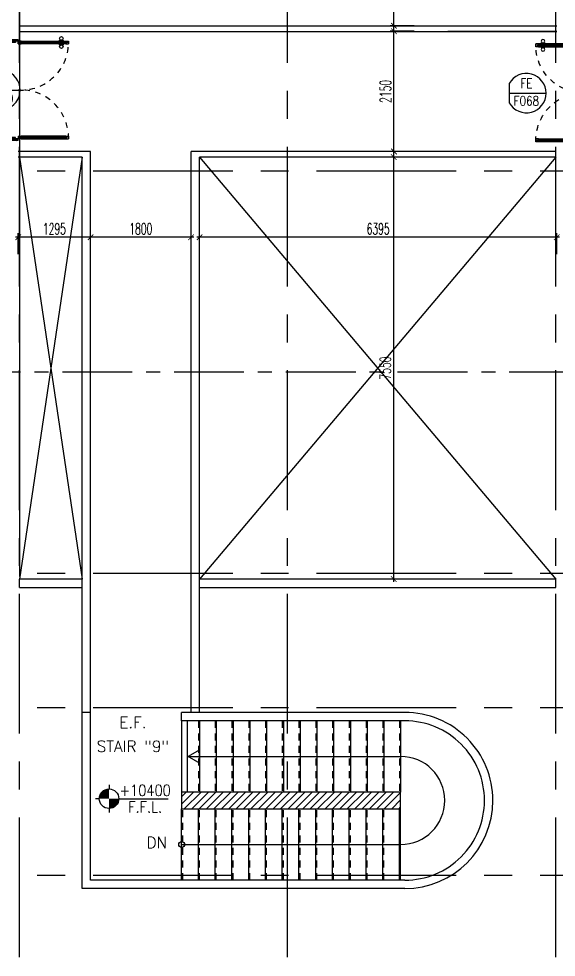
# Model space of a CAD drawing. Extents: x 88852.7 to 88945.7, y 39921.6 to 40001.1.
# Drawn here: x 88893.18 to 88902.8, y 39921.62 to 39938.4 of the extents above; entities that cross this region are included whole.
import ezdxf
from ezdxf.enums import TextEntityAlignment as Align

# ---------------------------------------------------------------- set-up
doc = ezdxf.new("R2010")
doc.units = 0
doc.header["$MEASUREMENT"] = 0
doc.header["$PDMODE"] = 34
for name, pattern in [('CENTER', [2, 1.25, -0.25, 0.25, -0.25]), ('CENTERX2', [4, 2.5, -0.5, 0.5, -0.5]), ('HIDDEN', [0.375, 0.25, -0.125]), ('HIDDEN2', [0.1875, 0.125, -0.0625])]:
    doc.linetypes.add(name, pattern=pattern)
doc.layers.get('0').update_dxf_attribs({"linetype": 'CONTINUOUS'})
doc.layers.get('DEFPOINTS').update_dxf_attribs({"linetype": 'CONTINUOUS'})
for name, color, linetype in [('AXES', 11, 'CENTERX2'), ('AXES1', 11, 'CENTER'), ('DIM', 4, 'CONTINUOUS'), ('DOOR', 7, 'CONTINUOUS'), ('DOOR-CR', 4, 'CONTINUOUS'), ('DOOR-NO', 3, 'CONTINUOUS'), ('EJ', 9, 'CONTINUOUS'), ('Hatch', 11, 'CONTINUOUS'), ('LEV-PL', 7, 'CONTINUOUS'), ('RM-NAME', 2, 'CONTINUOUS'), ('ROOF', 7, 'CONTINUOUS'), ('SHAFT', 4, 'CONTINUOUS'), ('STR', 7, 'CONTINUOUS'), ('WALL', 2, 'CONTINUOUS')]:
    doc.layers.add(name, color=color, linetype=linetype)
doc.styles.add('ROMANS', font='ROMANS.shx', dxfattribs={"width": 0.6})
doc.styles.add('S', font='ROMANS.SHX')
doc.dimstyles.new('STANDARD in', dxfattribs={"dimtxt": 0.2, "dimasz": 0.1, "dimexe": 0.07, "dimexo": 0.07, "dimgap": 0.05, "dimtad": 1, "dimdec": 0, "dimlfac": 1000, "dimzin": 0, "dimdsep": 46, "dimtxsty": 'ROMANS', "dimblk": 'ARCHTICK', "dimcen": 0.05, "dimdle": 0.05, "dimclrd": 4, "dimclre": 4, "dimclrt": 2, "dimadec": 0, "dimazin": 0, "dimtfac": 1, "dimtdec": 0, "dimtmove": 2, "dimatfit": 3, "dimfxl": 0, "dimtolj": 1, "dimtzin": 0, "dimarcsym": 0})

# ---------------------------------------------------------------- blocks, each defined once
blk = doc.blocks.new('LEV1')
at = {"layer": 'LEV-PL'}
for p, q in [((0, 245), (0, 175)), ((-175, 0), (-245, 0)), ((175, 0), (1061, 0)), ((0, -175), (0, -245))]:
    blk.add_line(p, q, dxfattribs=at)
at = {"layer": 'LEV-PL', "const_width": 175}
for points in [[(-88, 0, -0.414214), (0, 88, -1)], [(88, 0, -0.414214), (0, -88, -1)]]:
    blk.add_lwpolyline(points, format="xyb", dxfattribs=at)
at = {"layer": 'LEV-PL'}
blk.add_circle((0, 0), 175, dxfattribs=at)
at = {"layer": 'LEV-PL', "color": 4, "style": 'S', "width": 0.85}
for tag, p in [('+0000', (646, 50)), ('F.F.L.', (646, -250))]:
    blk.add_attdef(tag, text='', height=200, dxfattribs=at).set_placement(p, align=Align.CENTER)
blk = doc.blocks.new('DD1')
at = {"layer": 'DOOR-CR'}
blk.add_line((-308, 0), (353, 0), dxfattribs=at)
blk.add_lwpolyline([(-308, -173, 3.820224), (-308, 173)], format="xyb", close=True, dxfattribs=at)
at = {"layer": 'DOOR-NO', "style": 'ROMANS', "width": 0.8}
for tag, p in [('G', (0, 142)), ('000', (0, -141))]:
    blk.add_attdef(tag, text='', height=204, dxfattribs=at).set_placement(p, align=Align.MIDDLE)
blk = doc.blocks.new('A$C272A55A0')
at = {"layer": 'DOOR', "color": 0, "linetype": 'ByBlock'}
for p, q in [((0, 900), (0, 1050)), ((50, 1050), (0, 1050)), ((50, 950), (50, 1050)), ((1750, 950), (1750, 1050)), ((1750, 1050), (1800, 1050)), ((1800, 1050), (1800, 900)), ((0, 900), (25, 900)), ((25, 950), (50, 950)), ((25, 900), (25, 950)), ((75, 900), (25, 900)), ((25, 850), (25, 900)), ((42, 850), (25, 850)), ((58, 870), (42, 870)), ((42, 870), (42, 850)), ((58, 850), (58, 870)), ((75, 850), (58, 850)), ((75, 900), (75, 850)), ((1725, 900), (1775, 900)), ((1725, 900), (1725, 850)), ((1725, 850), (1742, 850)), ((1742, 870), (1758, 870)), ((1742, 850), (1742, 870)), ((1775, 950), (1750, 950)), ((1758, 870), (1758, 850)), ((1758, 850), (1775, 850)), ((1775, 900), (1775, 950)), ((1800, 900), (1775, 900)), ((1775, 850), (1775, 900)), ((1725, 173), (1718, 173)), ((1718, 173), (1718, 83)), ((1775, 173), (1782, 173)), ((1782, 173), (1782, 83)), ((25, 50), (42, 50)), ((25, 50), (25, 0)), ((25, 0), (75, 0)), ((75, 0), (25, 0)), ((42, 50), (42, 30)), ((42, 30), (58, 30)), ((58, 50), (75, 50)), ((58, 50), (58, 30)), ((75, 50), (75, 0)), ((1718, 160), (1709, 160)), ((1709, 95), (1709, 160)), ((1718, 95), (1709, 95)), ((1718, 95), (1718, 160)), ((1725, 83), (1718, 83)), ((1742, 50), (1725, 50)), ((1725, 50), (1725, 0)), ((1775, 0), (1725, 0)), ((1725, 0), (1775, 0)), ((1742, 50), (1742, 30)), ((1758, 30), (1742, 30)), ((1775, 50), (1758, 50)), ((1758, 50), (1758, 30)), ((1775, 83), (1782, 83)), ((1775, 50), (1775, 0)), ((1782, 160), (1791, 160)), ((1782, 95), (1782, 160)), ((1782, 95), (1791, 95)), ((1791, 95), (1791, 160))]:
    blk.add_line(p, q, dxfattribs=at)
at = {"layer": 'DOOR', "color": 9, "linetype": 'ByBlock'}
for p, q in [((50, 1050), (0, 1010)), ((50, 1050), (0, 937)), ((50, 1050), (37, 950)), ((1750, 1050), (1800, 1010)), ((1750, 1050), (1800, 937)), ((1750, 1050), (1763, 950))]:
    blk.add_line(p, q, dxfattribs=at)
at = {"layer": 'DOOR', "linetype": 'ByBlock'}
for p, q in [((25, 850), (25, 50)), ((42, 850), (42, 50)), ((58, 850), (58, 50)), ((75, 50), (75, 850)), ((1725, 50), (1725, 850)), ((1742, 850), (1742, 50)), ((1758, 850), (1758, 50)), ((1775, 850), (1775, 50))]:
    blk.add_line(p, q, dxfattribs=at)
at = {"layer": 'DOOR', "color": 0, "linetype": 'ByBlock'}
for centre in [(1676, 128), (1824, 128)]:
    blk.add_circle(centre, 32.4, dxfattribs=at)
at = {"layer": 'DOOR', "color": 9, "linetype": 'ByBlock'}
for centre, radius, start, end in [((50, 1050), 54.4, 203.2074, 270), ((50, 1050), 34.4, 180, 270), ((50, 1050), 14.4, 180, 270), ((1750, 1050), 14.4, 270, 0), ((1750, 1050), 34.4, 270, 0), ((1750, 1050), 54.4, 270, 336.7926), ((50, 1050), 74.4, 227.7764, 270), ((50, 1050), 94.4, 238.0182, 270), ((50, 1050), 114, 244.0838, 257.3774), ((50, 1050), 134, 248.1598, 259.28), ((50, 1050), 154, 251.1053, 256.2858), ((1750, 1050), 74.4, 270, 312.2236), ((1750, 1050), 94.4, 270, 301.9818), ((1750, 1050), 114, 282.6226, 295.9162), ((1750, 1050), 134, 280.72, 291.8402), ((1750, 1050), 154, 283.7142, 288.8947)]:
    blk.add_arc(centre, radius, start, end, dxfattribs=at)
at = {"layer": 'DOOR', "linetype": 'HIDDEN', "ltscale": 0.5}
for centre, start, end in [((50, 851), 268.3174, 3.2965), ((1750, 851), 176.7035, 271.6826)]:
    blk.add_arc(centre, 851, start, end, dxfattribs=at)
at = {"layer": 'WALL', "linetype": 'ByBlock'}
blk.add_line((1800, 900), (1800, 1050), dxfattribs=at)
blk = doc.blocks.new('_ARCHTICK')
at = {"color": 0, "linetype": 'ByBlock', "const_width": 0.15}
blk.add_lwpolyline([(-0.5, -0.5), (0.5, 0.5)], dxfattribs=at)
blk = doc.blocks.new('*D770')
at = {"layer": 'DEFPOINTS', "color": 0, "linetype": 'Continuous'}
for p in [(88899.895, 39944.03), (88900.326, 39944.03), (88900.326, 39938.28)]:
    blk.add_point(p, dxfattribs=at)
at = {"layer": 'DIM', "color": 4, "linetype": 'Continuous', "lineweight": -2}
for p, q in [((88900.256, 39944.03), (88899.825, 39944.03)), ((88899.895, 39938.23), (88899.895, 39944.08)), ((88900.256, 39938.28), (88899.825, 39938.28))]:
    blk.add_line(p, q, dxfattribs=at)
at = {"layer": 'DIM', "color": 4, "linetype": 'Continuous', "lineweight": -2, "xscale": 0.1, "yscale": 0.1, "zscale": 0.1}
for p, rotation in [((88899.895, 39944.03), 90), ((88899.895, 39938.28), 270)]:
    blk.add_blockref('_ARCHTICK', p, dxfattribs=dict(at, rotation=rotation))
at = {"layer": 'DIM', "color": 2, "linetype": 'Continuous', "insert": (88899.745, 39941.155), "char_height": 0.2, "attachment_point": 5, "rotation": 90, "style": 'ROMANS'}
blk.add_mtext('\\A1;5750', dxfattribs=at)
blk = doc.blocks.new('*D806')
at = {"layer": 'DEFPOINTS', "color": 0, "linetype": 'Continuous'}
for p in [(88899.895, 39938.18), (88900.326, 39938.18), (88900.326, 39936.03)]:
    blk.add_point(p, dxfattribs=at)
at = {"layer": 'DIM', "color": 4, "linetype": 'Continuous', "lineweight": -2}
for p, q in [((88899.895, 39935.98), (88899.895, 39938.23)), ((88900.256, 39938.18), (88899.825, 39938.18)), ((88900.256, 39936.03), (88899.825, 39936.03))]:
    blk.add_line(p, q, dxfattribs=at)
at = {"layer": 'DIM', "color": 4, "linetype": 'Continuous', "lineweight": -2, "xscale": 0.1, "yscale": 0.1, "zscale": 0.1}
for p, rotation in [((88899.895, 39938.18), 90), ((88899.895, 39936.03), 270)]:
    blk.add_blockref('_ARCHTICK', p, dxfattribs=dict(at, rotation=rotation))
at = {"layer": 'DIM', "color": 2, "linetype": 'Continuous', "insert": (88899.745, 39937.105), "char_height": 0.2, "attachment_point": 5, "rotation": 90, "style": 'ROMANS'}
blk.add_mtext('\\A1;2150', dxfattribs=at)
blk = doc.blocks.new('*D807')
at = {"layer": 'DEFPOINTS', "color": 0, "linetype": 'Continuous'}
for p in [(88899.891, 39935.93), (88900.322, 39935.93), (88900.322, 39928.38)]:
    blk.add_point(p, dxfattribs=at)
at = {"layer": 'DIM', "color": 4, "linetype": 'Continuous', "lineweight": -2}
for p, q in [((88900.252, 39935.93), (88899.821, 39935.93)), ((88899.891, 39928.33), (88899.891, 39935.98)), ((88900.252, 39928.38), (88899.821, 39928.38))]:
    blk.add_line(p, q, dxfattribs=at)
at = {"layer": 'DIM', "color": 4, "linetype": 'Continuous', "lineweight": -2, "xscale": 0.1, "yscale": 0.1, "zscale": 0.1}
for p, rotation in [((88899.891, 39935.93), 90), ((88899.891, 39928.38), 270)]:
    blk.add_blockref('_ARCHTICK', p, dxfattribs=dict(at, rotation=rotation))
at = {"layer": 'DIM', "color": 2, "linetype": 'Continuous', "insert": (88899.741, 39932.155), "char_height": 0.2, "attachment_point": 5, "rotation": 90, "style": 'ROMANS'}
blk.add_mtext('\\A1;7550', dxfattribs=at)
blk = doc.blocks.new('*D808')
at = {"layer": 'DEFPOINTS', "color": 0, "linetype": 'Continuous'}
for p in [(88896.415, 39934.496), (88896.415, 39934.125), (88902.81, 39934.125)]:
    blk.add_point(p, dxfattribs=at)
at = {"layer": 'DIM', "color": 4, "linetype": 'Continuous', "lineweight": -2}
for p, q in [((88896.415, 39934.195), (88896.415, 39934.566)), ((88902.81, 39934.195), (88902.81, 39934.566)), ((88902.86, 39934.496), (88896.365, 39934.496))]:
    blk.add_line(p, q, dxfattribs=at)
at = {"layer": 'DIM', "color": 4, "linetype": 'Continuous', "lineweight": -2, "xscale": 0.1, "yscale": 0.1, "zscale": 0.1, "rotation": 180}
blk.add_blockref('_ARCHTICK', (88896.415, 39934.496), dxfattribs=at)
at = {"layer": 'DIM', "color": 4, "linetype": 'Continuous', "lineweight": -2, "xscale": 0.1, "yscale": 0.1, "zscale": 0.1}
blk.add_blockref('_ARCHTICK', (88902.81, 39934.496), dxfattribs=at)
at = {"layer": 'DIM', "color": 2, "linetype": 'Continuous', "insert": (88899.613, 39934.646), "char_height": 0.2, "attachment_point": 5, "style": 'ROMANS'}
blk.add_mtext('\\A1;6395', dxfattribs=at)
blk = doc.blocks.new('*D809')
at = {"layer": 'DEFPOINTS', "color": 0, "linetype": 'Continuous'}
for p in [(88894.465, 39934.496), (88894.465, 39934.125), (88896.265, 39934.125)]:
    blk.add_point(p, dxfattribs=at)
at = {"layer": 'DIM', "color": 4, "linetype": 'Continuous', "lineweight": -2}
for p, q in [((88894.465, 39934.195), (88894.465, 39934.566)), ((88896.265, 39934.195), (88896.265, 39934.566)), ((88896.315, 39934.496), (88894.415, 39934.496))]:
    blk.add_line(p, q, dxfattribs=at)
at = {"layer": 'DIM', "color": 4, "linetype": 'Continuous', "lineweight": -2, "xscale": 0.1, "yscale": 0.1, "zscale": 0.1, "rotation": 180}
blk.add_blockref('_ARCHTICK', (88894.465, 39934.496), dxfattribs=at)
at = {"layer": 'DIM', "color": 4, "linetype": 'Continuous', "lineweight": -2, "xscale": 0.1, "yscale": 0.1, "zscale": 0.1}
blk.add_blockref('_ARCHTICK', (88896.265, 39934.496), dxfattribs=at)
at = {"layer": 'DIM', "color": 2, "linetype": 'Continuous', "insert": (88895.365, 39934.646), "char_height": 0.2, "attachment_point": 5, "style": 'ROMANS'}
blk.add_mtext('\\A1;1800', dxfattribs=at)
blk = doc.blocks.new('*D810')
at = {"layer": 'DEFPOINTS', "color": 0, "linetype": 'Continuous'}
for p in [(88893.17, 39934.496), (88893.17, 39934.125), (88894.465, 39934.125)]:
    blk.add_point(p, dxfattribs=at)
at = {"layer": 'DIM', "color": 4, "linetype": 'Continuous', "lineweight": -2}
for p, q in [((88893.17, 39934.195), (88893.17, 39934.566)), ((88894.465, 39934.195), (88894.465, 39934.566)), ((88894.515, 39934.496), (88893.12, 39934.496))]:
    blk.add_line(p, q, dxfattribs=at)
at = {"layer": 'DIM', "color": 4, "linetype": 'Continuous', "lineweight": -2, "xscale": 0.1, "yscale": 0.1, "zscale": 0.1, "rotation": 180}
blk.add_blockref('_ARCHTICK', (88893.17, 39934.496), dxfattribs=at)
at = {"layer": 'DIM', "color": 4, "linetype": 'Continuous', "lineweight": -2, "xscale": 0.1, "yscale": 0.1, "zscale": 0.1}
blk.add_blockref('_ARCHTICK', (88894.465, 39934.496), dxfattribs=at)
at = {"layer": 'DIM', "color": 2, "linetype": 'Continuous', "insert": (88893.818, 39934.646), "char_height": 0.2, "attachment_point": 5, "style": 'ROMANS'}
blk.add_mtext('\\A1;1295', dxfattribs=at)

msp = doc.modelspace()

# ---------------------------------------------------------------- hatches: boundary and pattern name
at = {"layer": 'Hatch', "linetype": 'Continuous'}
h = msp.add_hatch(dxfattribs=at)
h.set_pattern_fill('ANSI31', color=256, scale=0.75, style=0)
h.paths.add_polyline_path([(88900.0155, 39924.5696), (88896.0955, 39924.5696), (88896.0955, 39924.2696), (88900.0155, 39924.2696)])

# ---------------------------------------------------------------- linework, layer by layer
at = {"layer": 'AXES'}
for p, q in [((88897.9903, 39921.6153), (88897.9903, 40000.4279)), ((88893.1903, 39921.6153), (88893.1903, 40000.0779)), ((88902.7903, 39921.6153), (88902.7903, 40000.0779)), ((88945.0103, 39935.6796), (88876.9703, 39935.6796)), ((88945.0103, 39928.4796), (88876.9703, 39928.4796)), ((88945.0103, 39926.0796), (88876.9703, 39926.0796)), ((88945.0103, 39923.0796), (88876.9703, 39923.0796))]:
    msp.add_line(p, q, dxfattribs=at)
at = {"layer": 'AXES1'}
msp.add_line((88935.2103, 39932.0796), (88892.9203, 39932.0796), dxfattribs=at)
at = {"layer": 'DEFPOINTS', "color": 0, "linetype": 'Continuous'}
msp.add_line((88902.8103, 39938.1796), (88900.8616, 39938.1796), dxfattribs=at)
at = {"layer": 'DIM', "color": 0, "linetype": 'Continuous'}
for p, q in [((88893.1904, 39928.2296), (88893.1904, 39928.3796)), ((88902.7901, 39928.2296), (88902.7901, 39928.3796))]:
    msp.add_line(p, q, dxfattribs=at)
at = {"layer": 'EJ'}
msp.add_line((88893.1903, 39938.1796), (88893.1903, 39936.0796), dxfattribs=at)
at = {"layer": 'ROOF'}
for p, q in [((88893.1903, 39949.7296), (88893.1903, 39936.0796)), ((88893.1903, 39938.2796), (88902.8103, 39938.2796)), ((88893.1903, 39938.1796), (88902.8103, 39938.1796)), ((88894.4653, 39936.0296), (88893.1703, 39936.0296)), ((88893.1903, 39936.0796), (88893.1903, 39928.4296)), ((88894.4653, 39925.9946), (88894.4653, 39936.0296)), ((88896.2653, 39925.9946), (88896.2653, 39936.0296)), ((88902.7903, 39936.0296), (88896.2653, 39936.0296)), ((88894.3153, 39935.9296), (88893.1703, 39935.9296)), ((88894.3153, 39925.9946), (88894.3153, 39935.9296)), ((88896.4153, 39925.9946), (88896.4153, 39935.9296)), ((88902.7903, 39935.9296), (88896.4153, 39935.9296)), ((88894.3153, 39928.3796), (88893.1904, 39928.3796)), ((88902.7901, 39928.3796), (88896.4153, 39928.3796)), ((88893.1903, 39928.2296), (88894.3153, 39928.2296)), ((88896.4153, 39928.2296), (88902.7903, 39928.2296)), ((88898.1955, 39924.6493), (88898.1955, 39924.5696)), ((88898.2155, 39924.6813), (88898.2155, 39924.5696))]:
    msp.add_line(p, q, dxfattribs=at)
at = {"layer": 'ROOF', "color": 9}
msp.add_line((88893.1903, 39936.0796), (88893.1903, 39928.4296), dxfattribs=at)
at = {"layer": 'ROOF'}
msp.add_lwpolyline([(88900.0155, 39924.5696), (88896.0955, 39924.5696), (88896.0955, 39924.2696), (88900.0155, 39924.2696)], close=True, dxfattribs=at)
at = {"layer": 'SHAFT'}
for p, q in [((88893.1903, 39935.9296), (88894.3153, 39928.3796)), ((88894.3153, 39935.9296), (88893.1904, 39928.3796)), ((88896.4153, 39935.9296), (88902.7901, 39928.3796)), ((88902.7903, 39935.9296), (88896.4153, 39928.3796))]:
    msp.add_line(p, q, dxfattribs=at)
at = {"layer": 'STR'}
for p, q in [((88896.0955, 39925.8446), (88896.0955, 39924.5696)), ((88896.1955, 39925.8446), (88896.1955, 39924.5696)), ((88896.4155, 39925.8446), (88896.4155, 39924.5696)), ((88896.7155, 39925.8446), (88896.7155, 39924.5696)), ((88897.0155, 39925.8446), (88897.0155, 39924.5696)), ((88897.3155, 39925.8446), (88897.3155, 39924.5696)), ((88897.6155, 39925.8446), (88897.6155, 39924.5696)), ((88897.9155, 39925.8446), (88897.9155, 39924.5696)), ((88898.2155, 39925.8446), (88898.2155, 39924.5696)), ((88898.5155, 39925.8446), (88898.5155, 39924.5696)), ((88898.8155, 39925.8446), (88898.8155, 39924.5696)), ((88899.1155, 39925.8446), (88899.1155, 39924.5696)), ((88899.4155, 39925.8446), (88899.4155, 39924.5696)), ((88899.7155, 39925.8446), (88899.7155, 39924.5696)), ((88900.0155, 39925.8446), (88900.0155, 39924.5696)), ((88896.1955, 39925.2071), (88900.0179, 39925.2071)), ((88896.0955, 39922.9946), (88896.0955, 39924.2696)), ((88896.3955, 39922.9946), (88896.3955, 39924.2696)), ((88896.6955, 39922.9946), (88896.6955, 39924.2696)), ((88896.9955, 39922.9946), (88896.9955, 39924.2696)), ((88897.2955, 39922.9946), (88897.2955, 39924.2696)), ((88897.5955, 39922.9946), (88897.5955, 39924.2696)), ((88897.8955, 39922.9946), (88897.8955, 39924.2696)), ((88898.1955, 39922.9946), (88898.1955, 39924.2696)), ((88898.4955, 39922.9946), (88898.4955, 39924.2696)), ((88898.7955, 39922.9946), (88898.7955, 39924.2696)), ((88899.0955, 39922.9946), (88899.0955, 39924.2696)), ((88899.3955, 39922.9946), (88899.3955, 39924.2696)), ((88899.6955, 39922.9946), (88899.6955, 39924.2696)), ((88899.9955, 39922.9946), (88899.9955, 39924.2696)), ((88900.0155, 39922.9946), (88900.0155, 39924.2696)), ((88896.0955, 39923.6321), (88900.0179, 39923.6321))]:
    msp.add_line(p, q, dxfattribs=at)
at = {"layer": 'STR', "linetype": 'HIDDEN2'}
for p, q in [((88896.3955, 39925.8446), (88896.3955, 39924.5696)), ((88896.6955, 39925.8446), (88896.6955, 39924.5696)), ((88896.9955, 39925.8446), (88896.9955, 39924.5696)), ((88897.2955, 39925.8446), (88897.2955, 39924.5696)), ((88897.5955, 39925.8446), (88897.5955, 39924.5696)), ((88897.8955, 39925.8446), (88897.8955, 39924.5696)), ((88898.1955, 39925.8446), (88898.1955, 39924.5696)), ((88898.4955, 39925.8446), (88898.4955, 39924.5696)), ((88898.7955, 39925.8446), (88898.7955, 39924.5696)), ((88899.0955, 39925.8446), (88899.0955, 39924.5696)), ((88899.3955, 39925.8446), (88899.3955, 39924.5696)), ((88899.6955, 39925.8446), (88899.6955, 39924.5696)), ((88899.9955, 39925.8446), (88899.9955, 39924.5696)), ((88896.1155, 39922.9946), (88896.1155, 39924.2696)), ((88896.4155, 39922.9946), (88896.4155, 39924.2696)), ((88896.7155, 39922.9946), (88896.7155, 39924.2696)), ((88897.0155, 39922.9946), (88897.0155, 39924.2696)), ((88897.3155, 39922.9946), (88897.3155, 39924.2696)), ((88897.6155, 39922.9946), (88897.6155, 39924.2696)), ((88897.9155, 39922.9946), (88897.9155, 39924.2696)), ((88898.2155, 39922.9946), (88898.2155, 39924.2696)), ((88898.5155, 39922.9946), (88898.5155, 39924.2696)), ((88898.8155, 39922.9946), (88898.8155, 39924.2696)), ((88899.1155, 39922.9946), (88899.1155, 39924.2696)), ((88899.4155, 39922.9946), (88899.4155, 39924.2696)), ((88899.7155, 39922.9946), (88899.7155, 39924.2696)), ((88899.9955, 39922.9946), (88899.9955, 39924.2696)), ((88900.0155, 39922.9946), (88900.0155, 39924.2696))]:
    msp.add_line(p, q, dxfattribs=at)
at = {"layer": 'STR', "const_width": 0.0215}
msp.add_lwpolyline([(88896.4114, 39925.0916), (88896.4114, 39925.3225), (88896.2114, 39925.2071)], close=True, dxfattribs=at)
at = {"layer": 'STR'}
msp.add_circle((88896.0955, 39923.6321), 0.0523, dxfattribs=at)
msp.add_arc((88900.0179, 39924.4196), 0.7875, 270, 90, dxfattribs=at)
at = {"layer": 'WALL'}
for p, q in [((88894.3153, 39922.8446), (88894.3153, 39925.9946)), ((88894.4653, 39925.9946), (88894.3153, 39925.9946)), ((88894.4653, 39922.9946), (88894.4653, 39925.9946)), ((88896.0955, 39925.8446), (88896.0955, 39925.9946)), ((88900.0908, 39925.9946), (88896.0955, 39925.9946)), ((88900.0908, 39925.8446), (88896.0955, 39925.8446)), ((88900.0908, 39922.9946), (88894.4653, 39922.9946)), ((88900.0908, 39922.8446), (88894.3153, 39922.8446))]:
    msp.add_line(p, q, dxfattribs=at)
for radius, start, end in [(1.575, 0, 90.00003), (1.425, 0, 90.00003), (1.425, 269.99998, 0), (1.575, 270, 0)]:
    msp.add_arc((88900.0908, 39924.4196), radius, start, end, dxfattribs=at)

# ---------------------------------------------------------------- block references
at = {"layer": 'DOOR', "color": 0, "linetype": 'ByBlock', "yscale": 0.001, "zscale": 0.001}
for p, xscale, rotation in [((88894.0706, 39936.2296), 0.001, 90), ((88902.4349, 39936.1796), -0.001, 270)]:
    msp.add_blockref('A$C272A55A0', p, dxfattribs=dict(at, xscale=xscale, rotation=rotation))
at = {"layer": 'DOOR-NO'}
ref = msp.add_blockref('DD1', (88892.8525, 39937.1288), dxfattribs=dict(at, xscale=0.001, yscale=0.001, zscale=0.001))
ref.add_attrib('G', 'FE', dxfattribs={"height": 0.17, "style": 'ROMANS', "width": 0.8}).set_placement((88892.8525, 39937.2903), align=Align.MIDDLE)
ref.add_attrib('000', 'S100', dxfattribs={"height": 0.17, "style": 'ROMANS', "width": 0.8}).set_placement((88892.8525, 39936.9775), align=Align.MIDDLE)
ref = msp.add_blockref('DD1', (88902.266, 39937.0737), dxfattribs=dict(at, xscale=0.001, yscale=0.001, zscale=0.001))
ref.add_attrib('G', 'FE', dxfattribs={"height": 0.17, "style": 'ROMANS', "width": 0.8}).set_placement((88902.266, 39937.2492), align=Align.MIDDLE)
ref.add_attrib('000', 'F068', dxfattribs={"height": 0.17, "style": 'ROMANS', "width": 0.8}).set_placement((88902.266, 39936.935), align=Align.MIDDLE)
at = {"layer": 'LEV-PL', "xscale": 0.001, "yscale": 0.001, "zscale": 0.001}
msp.add_blockref('LEV1', (88894.796, 39924.4517), dxfattribs=at).add_auto_attribs({'F.F.L.': 'F.F.L.', '+0000': '+10400'})

# ---------------------------------------------------------------- texts
at = {"layer": 'RM-NAME', "style": 'ROMANS'}
for s, p in [('E.F.', (88895.2232, 39925.8148)), ('STAIR "9"', (88895.2232, 39925.3885)), ('DN', (88895.6517, 39923.6665))]:
    msp.add_text(s, height=0.2, dxfattribs=at).set_placement(p, align=Align.MIDDLE)

# ---------------------------------------------------------------- dimensions: what is measured, and where the dimension line sits
at = {"layer": 'DIM', "color": 0, "linetype": 'Continuous'}
for base, p1, p2, picture, middle in [((88899.8949, 39944.0296), (88900.3262, 39938.2796), (88900.3262, 39944.0296), '*D770', (88899.7449, 39941.1546)), ((88899.8949, 39938.1796), (88900.3262, 39936.0296), (88900.3262, 39938.1796), '*D806', (88899.7449, 39937.1046)), ((88899.8906, 39935.9296), (88900.3219, 39928.3796), (88900.3219, 39935.9296), '*D807', (88899.7406, 39932.1546))]:
    dim = msp.add_linear_dim(base=base, p1=p1, p2=p2, angle=90, dimstyle='STANDARD in', dxfattribs=at)
    dim.commit()
    dim.dimension.update_dxf_attribs({"geometry": picture, "text_midpoint": middle})
at = {"layer": 'DIM', "linetype": 'Continuous'}
for base, p1, p2, picture, middle in [((88893.1703, 39934.4962), (88894.4653, 39934.1249), (88893.1703, 39934.1249), '*D810', (88893.8178, 39934.6462)), ((88894.4653, 39934.4962), (88896.2653, 39934.1249), (88894.4653, 39934.1249), '*D809', (88895.3653, 39934.6462)), ((88896.4153, 39934.4962), (88902.8103, 39934.1249), (88896.4153, 39934.1249), '*D808', (88899.6128, 39934.6462))]:
    dim = msp.add_linear_dim(base=base, p1=p1, p2=p2, dimstyle='STANDARD in', dxfattribs=at)
    dim.commit()
    dim.dimension.update_dxf_attribs({"geometry": picture, "text_midpoint": middle})

doc.saveas('drawing.dxf')
